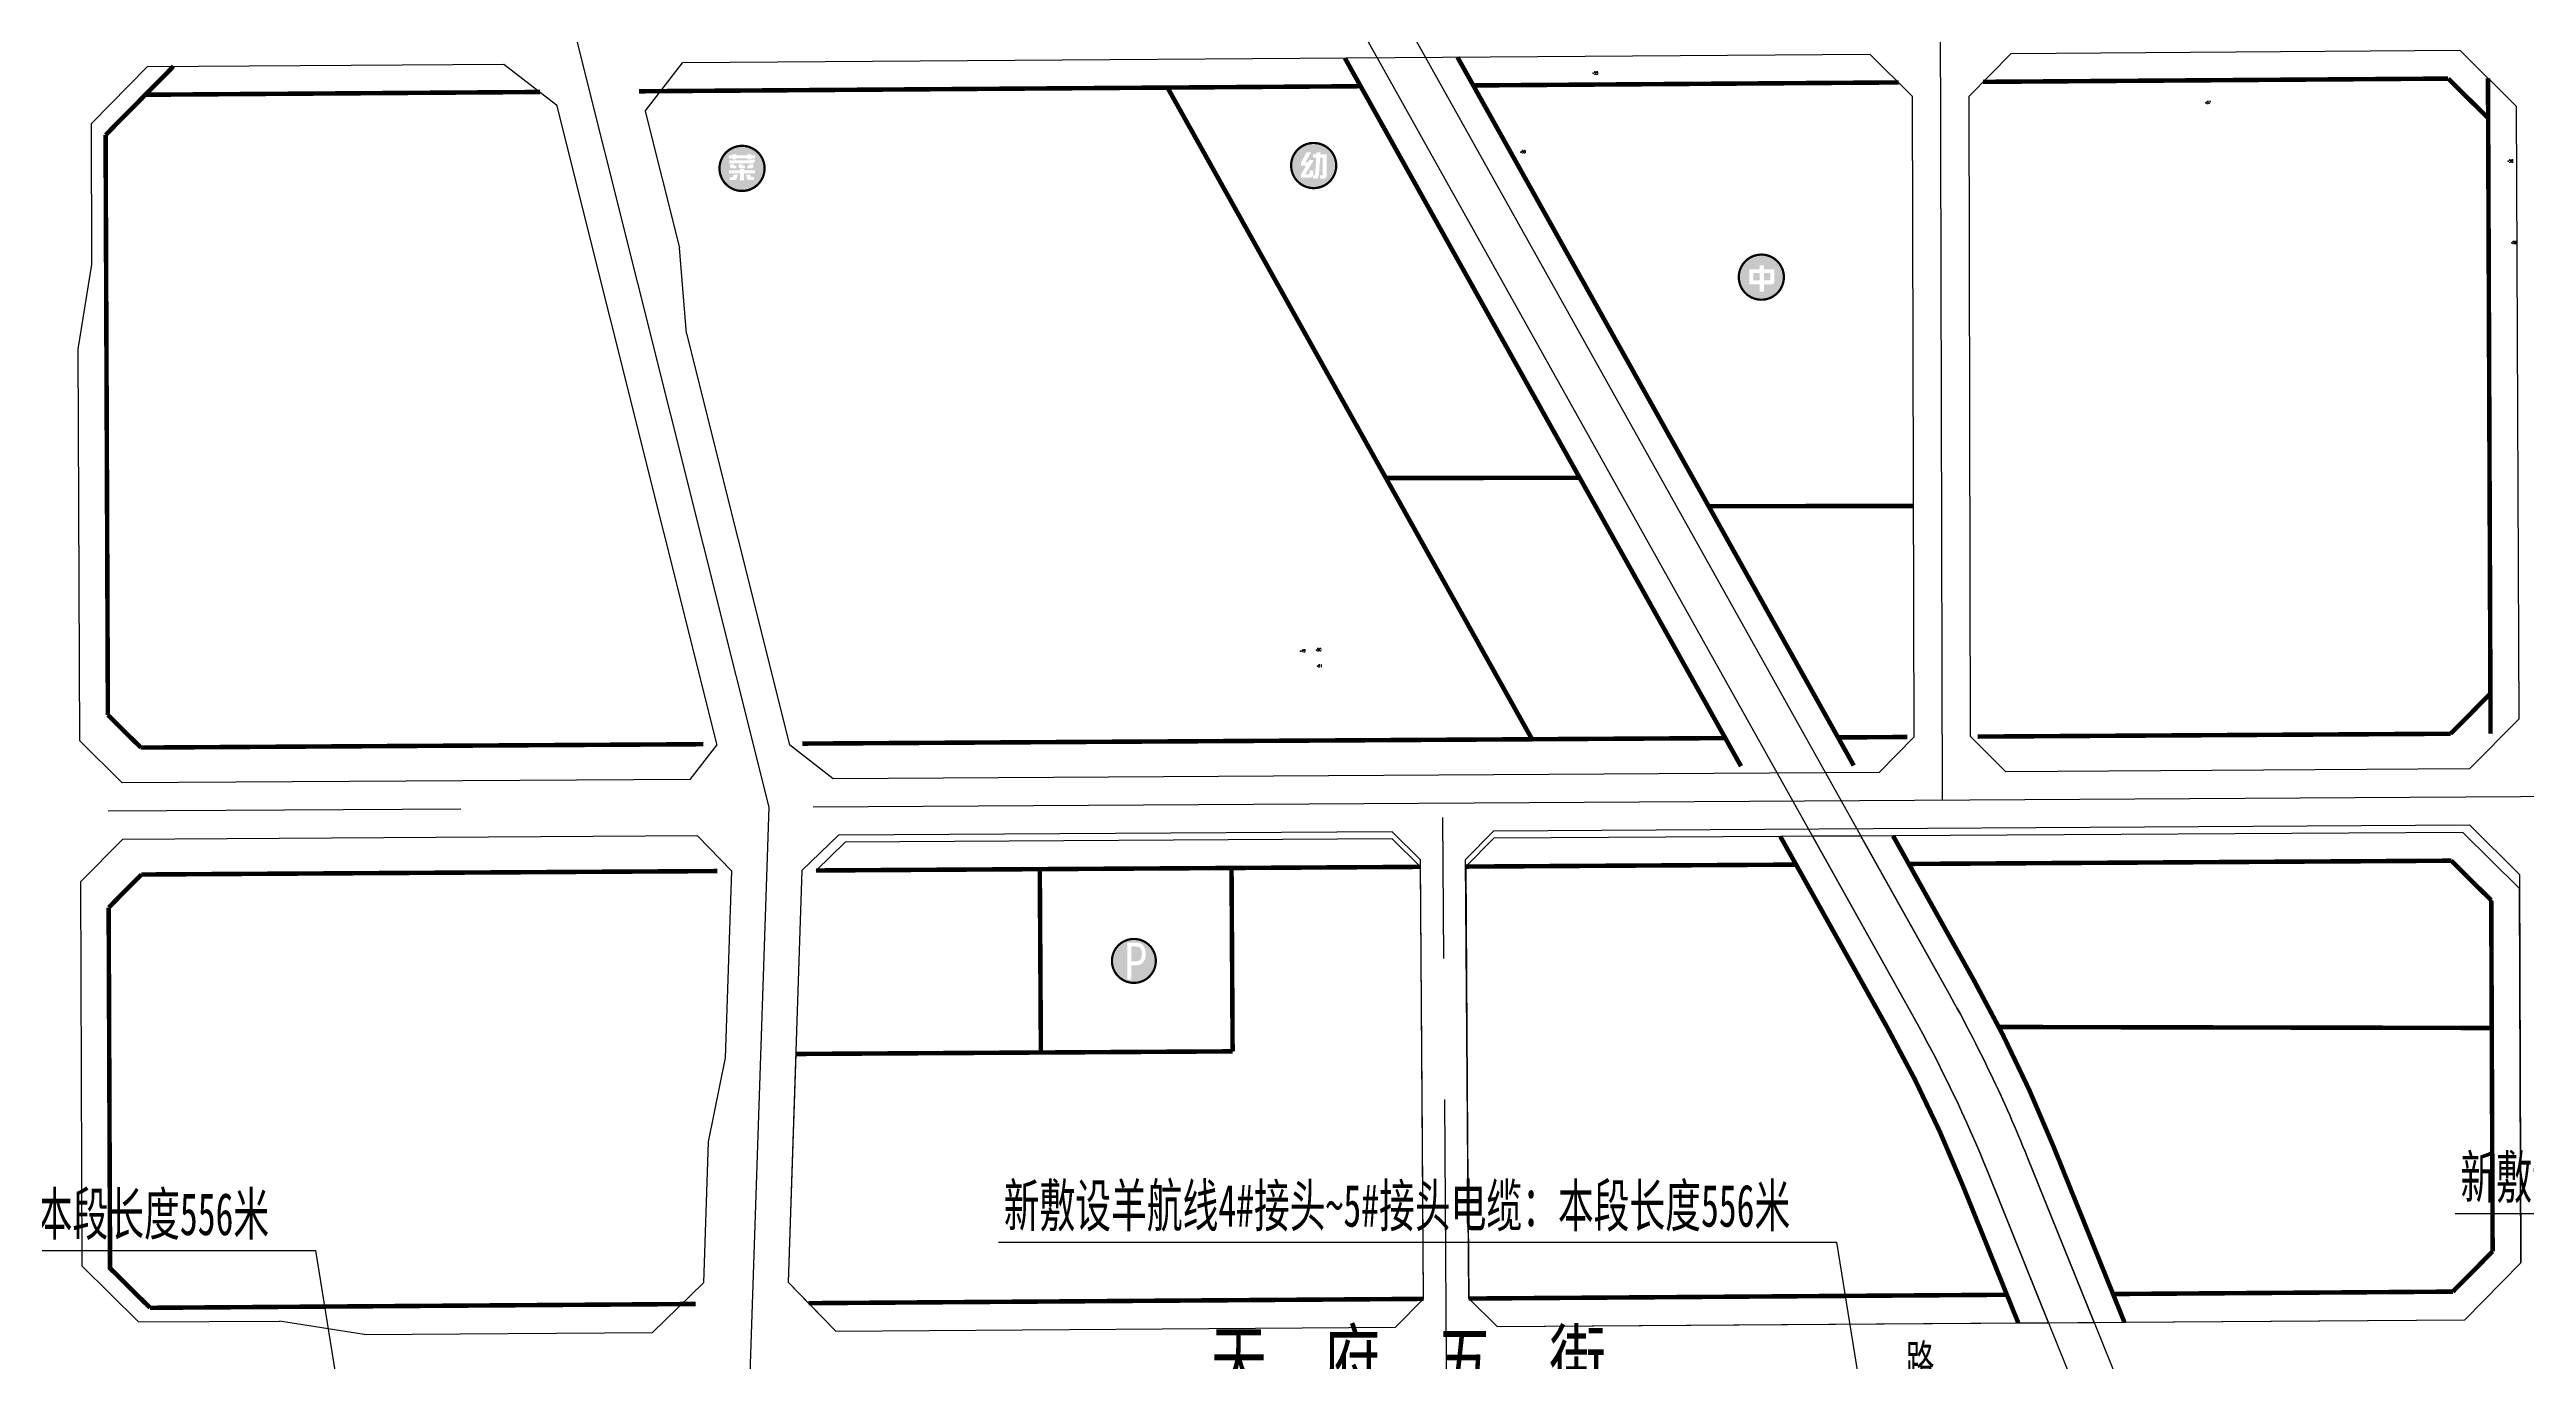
# Model space of a CAD drawing. Header units: inches. Extents: x 14633 to 228805, y -943 to 210487.
# Drawn here: x 216483 to 217361, y 205409 to 205874 of the extents above; entities that cross this region are included whole.
import ezdxf

# ---------------------------------------------------------------- set-up
doc = ezdxf.new("R2010")
doc.units = ezdxf.units.IN
doc.header["$LTSCALE"] = 10
doc.header["$MEASUREMENT"] = 0
doc.linetypes.add('CENTER', pattern=[2, 1.25, -0.25, 0.25, -0.25])
doc.linetypes.add('DASHEDX2', pattern=[1.5, 1, -0.5])
for name, color, linetype in [('0符号', 7, 'Continuous'), ('110kV羊航线现状', 7, 'Continuous'), ('1地块界线', 7, 'DASHEDX2'), ('1河流-岸线', 4, 'Continuous'), ('1道路中线', 7, 'CENTER'), ('1道路名称', 7, 'Continuous'), ('1道路红线', 7, 'Continuous'), ('B-C', 233, 'Continuous'), ('B-C53', 241, 'Continuous'), ('B-E1', 151, 'Continuous'), ('B-G12', 102, 'Continuous'), ('g规划电缆隧道', 1, 'Continuous'), ('ZDH', 1, 'Continuous')]:
    doc.layers.add(name, color=color, linetype=linetype)
doc.styles.add('GTF_XW', font='', dxfattribs={"width": 0.85})
doc.styles.add('HZ', font='rs.shx', dxfattribs={"width": 0.8, "bigfont": 'hztxt.shx'})
doc.styles.add('宋体', font='', dxfattribs={"width": 0.9})
doc.styles.get('GTF_XW').set_extended_font_data('SimSun')
doc.styles.get('宋体').set_extended_font_data('SimSun')

# ---------------------------------------------------------------- blocks, each defined once
blk = doc.blocks.new('R-中学')
h = blk.add_hatch(color=7)
h.paths.add_polyline_path([(2.718849657877058, -2.933914882520639, 0.009785539440899585), (2.831574044750027, -2.825276699566302, 102.191606915449)])
h.paths.add_polyline_path([(0.4527102068932436, 2.096349592213642), (0.4527102068932436, 1.409358771442271), (2.330090294690649, 1.409358771442498), (2.330090294690649, -0.7463710454605916), (2.300478621381558, -0.9536527586243437), (2.220527103447012, -1.107633459831618), (2.084313406225078, -1.211274316413551), (1.894798697046667, -1.26161416103912), (1.782274338471325, -1.267536495700824), (0.4527102068932436, -1.267536495700824), (0.4527102068932436, -2.558605451977996), (-0.3112709644816505, -2.558605451977883), (-0.3112709644816505, -1.26753649570071), (-2.144233542315305, -1.26753649570071), (-2.144233542315305, 1.409358771442385), (-0.3112709644816505, 1.409358771442498), (-0.3112709644816505, 2.096349592213642)], flags=16)
h.paths.add_polyline_path([(1.601643131286664, 0.7223679506711278), (1.601643131286664, -0.40287563507502), (1.58387612730121, -0.4887494876712708), (1.421011924100981, -0.5657398382750216), (0.4527102068932436, -0.5657398382750216), (0.4527102068932436, 0.7223679506711278)], flags=0)
h.paths.add_polyline_path([(-0.3112709644816505, 0.7223679506711278), (-0.3112709644816505, -0.5657398382750216), (-1.41874754624223, -0.5657398382750216), (-1.41874754624223, 0.7223679506711278)], flags=0)
at = {"color": 7, "const_width": 0.4}
blk.add_lwpolyline([(2.831574044750027, -2.825276699566302, 102.191606915449), (2.718849657877058, -2.933914882520639, 0.009785539440899585)], format="xyb", close=True, dxfattribs=at)
blk = doc.blocks.new('R-幼儿园')
h = blk.add_hatch(color=7)
h.paths.add_polyline_path([(0.9123095805590538, 3.894572022253442, 0.0001894239655531841), (0.9093584178905303, 3.895262157430579, 5279.163051416555)])
h.paths.add_polyline_path([(2.32016856565383, -1.834638802811014), (2.290556892344739, -2.027114679320221), (2.204683039748375, -2.172211878534767), (2.0595858405336, -2.266969233123973), (1.858226462031666, -2.314347910418519), (1.094245290656886, -2.320270245080337), (1.094245290656886, -1.733959113560104), (1.485119378337231, -1.733959113560104), (1.618371908228028, -1.692502770927376), (1.618371908228028, 1.369344249234246), (1.150507469944159, 1.369344249234246), (0.9609927607658619, -1.313473352570782), (0.9254587527949525, -1.621434754985557), (0.8751189081694974, -1.873133978112946), (0.8099732268894968, -2.068571021952948), (0.7240993742931323, -2.213668221167381), (0.626380852372904, -2.30250324109511), (0.5079341591361981, -2.335076081734996), (0.4901671551510844, -2.335076081734996), (-0.110949813023808, -2.335076081734996), (-0.110949813023808, -1.784298958185673), (-0.2331301520251827, -1.967569466687792), (-0.4011442114530155, -2.086338025938517), (-0.6025035899546083, -2.133716703233063), (-2.266679629926784, -2.136677870563972), (-2.266679629926784, -1.692502770927376), (-2.222262119963034, -1.526677400396238), (-2.097893092066442, -1.319395687234874), (-1.348717757344502, -0.04017140027917776), (-2.266679629926784, -0.04017140027917776), (-2.266679629926784, 0.4454600419901453), (-2.20153394864667, 0.6438582531611701), (-2.198572781315761, 0.6468194204921929), (-1.262843904748024, 2.319878962456642), (-0.4781345620567663, 2.319878962456642), (-1.484931454566322, 0.5431785639100326), (-1.005222346958817, 0.54317856391026), (-0.7564842911622236, 0.9666254922303779), (0.02822505152903432, 0.9666254922303779), (-1.484931454566322, -1.53259973505817), (-0.8601251477442702, -1.53259973505817), (-0.7357561198459734, -1.431920045807146), (-0.7357561198459734, -0.8456089142869132), (-0.09022164170744418, -0.8456089142869132), (-0.09022164170744418, -1.674735766941922), (-0.110949813023808, -1.784298958185673), (0.06672022683085288, -1.754687284876582), (0.1585164140891493, -1.698425105589195), (0.2295844300309682, -1.535560902388966), (0.2769631073255141, -1.263133507945213), (0.2858466093182415, -1.180220822679757), (0.4487108125183568, 1.369344249234246), (-0.110949813023808, 1.369344249234246), (-0.110949813023808, 1.973422384740047), (0.4842448204892662, 1.973422384740047), (0.5108953264674483, 2.340607133772892), (1.218614318555069, 2.340607133772892), (1.191963812576887, 1.973422384740047), (2.32016856565383, 1.973422384740047)], flags=16)
at = {"color": 7, "const_width": 0.4}
blk.add_lwpolyline([(0.9093584178905303, 3.895262157430579, 5279.163051416555), (0.9123095805590538, 3.894572022253442, 0.0001894239655531841)], format="xyb", close=True, dxfattribs=at)
blk = doc.blocks.new('R-农贸市场')
h = blk.add_hatch(color=7)
h.paths.add_polyline_path([(2.718849657875694, -2.933914882519161, 0.009785539440899587), (2.831574044748663, -2.825276699564938, 102.1916069154491)])
h.paths.add_polyline_path([(0.9390161916741135, 2.336235273533816), (0.9390161916741135, 2.516866480719386), (1.661541020416394, 2.5168664807195), (1.661541020416394, 2.33623527353393), (2.3041143312239, 2.33623527353393), (2.3041143312239, 1.767691145999038), (1.661541020416394, 1.767691145999038), (1.661541020416394, 1.587059938813468), (0.9390161916741135, 1.587059938813468), (0.9390161916741135, 1.767691145999038), (-1.015354246726929, 1.767691145999038), (-1.015354246726929, 1.587059938813582), (-1.740840242800004, 1.587059938813582), (-1.740840242800004, 1.767691145999038), (-2.324190206989442, 1.767691145999038), (-2.324190206989442, 2.336235273534044), (-1.740840242800004, 2.336235273534044), (-1.740840242800004, 2.516866480719614), (-1.015354246726929, 2.5168664807195), (-1.015354246726929, 2.336235273533816)], flags=16)
h.paths.add_polyline_path([(1.383191291310709, 1.427156902944375), (1.575667167819915, 1.495263751555399), (1.60527884112912, 1.530797759526308), (2.3041143312239, 1.530797759526308), (2.265619155922195, 1.287982038391533), (2.188628805318444, 1.104389663875168), (2.114599622045603, 1.018515811278689), (1.951735418845487, 0.926719624020393), (1.732609036357985, 0.8882244487185744), (-2.262005693040237, 0.8852632813876653), (-2.262005693040237, 1.427156902944375)], flags=16)
h.paths.add_polyline_path([(0.09508350236455954, 0.698709739540277), (0.09508350236455954, 0.5802630463039122), (0.213530195601038, 0.4973503610384569), (0.515569263353882, 0.4973503610384569), (0.515569263353882, 0.01764125343095202), (-0.1891885614031708, 0.01764125343083833), (-0.4260819478757867, 0.05021409407083866), (-0.5682179797593108, 0.1449714486599305), (-0.6126354897230613, 0.295990982536523), (-0.6126354897230613, 0.698709739540277)], flags=16)
h.paths.add_polyline_path([(-1.415111836399774, 0.698709739540277), (-1.415111836399774, 0.5802630463039122), (-1.296665143163409, 0.4973503610384569), (-1.015354246726929, 0.4973503610384569), (-1.015354246726929, 0.01764125343095202), (-1.699383900167732, 0.01764125343095202), (-1.936277286640006, 0.05021409407083866), (-2.078413318523758, 0.1449714486600442), (-2.122830828487508, 0.295990982536523), (-2.122830828487508, 0.698709739540277)], flags=16)
h.paths.add_polyline_path([(0.9182880203577497, 0.4973503610384569), (1.217365920779798, 0.4973503610384569), (1.321006777361617, 0.5802630463039122), (1.321006777361617, 0.698709739540277), (2.025764602118329, 0.698709739540277), (2.025764602118329, 0.295990982536523), (1.978385924823783, 0.1420102813292488), (1.833288725609123, 0.04725292674004322), (1.605278841129461, 0.01764125343083833), (0.9182880203577497, 0.01764125343095202)], flags=16)
h.paths.add_polyline_path([(0.3527050601538804, -0.08599960315098087), (0.3527050601537667, -0.3258541569547333), (2.286347327238445, -0.3258541569547333), (2.286347327238445, -0.8884759498276935), (0.3527050601537667, -0.8884759498276935), (0.3527050601538804, -2.117360392155661), (-0.3698197685883997, -2.117360392155661), (-0.3698197685883997, -0.8884759498276935), (-2.303462035672965, -0.8884759498276935), (-2.303462035672965, -0.3258541569547333), (-0.3698197685883997, -0.3258541569547333), (-0.3698197685883997, -0.08599960315098087)], flags=16)
h.paths.add_polyline_path([(-0.7162763463048805, -1.110563499645991), (-0.9768590714251104, -1.830127161057476), (-1.08049992800693, -1.972263192941114), (-1.252247633199886, -2.055175878206569), (-1.477296350348411, -2.081826384184751), (-2.1850153424366, -2.081826384184751), (-2.1850153424366, -1.554738599282587), (-1.740840242800004, -1.554738599282587), (-1.628315884225458, -1.483670583340995), (-1.477296350348979, -1.110563499645991)], flags=16)
h.paths.add_polyline_path([(0.6754722992230882, -1.110563499645991), (1.439453470598096, -1.110563499645991), (1.543094327179915, -1.394835563413494), (1.667463355078212, -1.531049260635427), (1.70299736304969, -1.534010427966336), (2.126444291369353, -1.534010427966223), (2.126444291369353, -2.081826384184751), (1.341734948677868, -2.081826384184751), (1.131492068183206, -2.046292376213728), (0.9804725343069549, -1.936729184970091), (0.8975598490413859, -1.776826149100657)], flags=16)
at = {"color": 7, "const_width": 0.4}
blk.add_lwpolyline([(2.831574044748663, -2.825276699564938, 102.191606915449), (2.718849657875694, -2.933914882519161, 0.009785539440899585)], format="xyb", close=True, dxfattribs=at)
blk = doc.blocks.new('S3-机动车停车场库用地')
h = blk.add_hatch(color=7)
h.paths.add_polyline_path([(2.646575367788955, -2.855923583991739, 0.009785539440899585), (2.75630323920052, -2.75017329427817, 102.191606915449)])
h.paths.add_polyline_path([(0.8575849172051448, -0.7157003816864744), (0.5016531788074872, -0.7597681207276992), (-0.4610574279099637, -0.7597681207276992), (-0.4610574279099637, -3.346205419756984), (-1.139022643906515, -3.346205419756984), (-1.139022643906515, 3.25378595797838), (0.4643650919275615, 3.25378595797838), (0.8202968303255602, 3.223277523256797), (1.135550655764519, 3.124972566937458), (1.410126568243186, 2.965650741178365), (1.644024567762926, 2.738532393819924), (1.664363524242617, 2.71480361125964), (1.854193784721474, 2.419888742300031), (1.989786827920398, 2.077516308221902), (2.071142653841093, 1.687686309023661), (2.098261262480264, 1.247008918624488), (2.071142653841093, 0.8097213543060207), (1.989786827920398, 0.4165015290287784), (1.85419378472136, 0.07412909494883024), (1.667753350323324, -0.2173959479283667), (1.664363524242503, -0.2207857740090731), (1.437245176883948, -0.4479041213676282), (1.169448916565102, -0.6106157732073143)], flags=16)
h.paths.add_polyline_path([(0.6440258741662319, -0.03095551353021619), (0.2779246575282741, -0.06485377432909445), (-0.4610574279099637, -0.06485377432909445), (-0.4610574279099637, 2.558871611579775), (0.2779246575278194, 2.558871611579775), (0.57283952648595, 2.538532655100425), (0.888093351925022, 2.447007350941021), (1.142330307924226, 2.287685525181928), (1.281313177204083, 2.084295960381723), (1.38639778568313, 1.728364221984179), (1.420296046483713, 1.247008918624488), (1.393177437842837, 0.8300603107870757), (1.301652133683319, 0.457179441987364), (1.142330307924226, 0.2063323120688665), (0.9457203952856617, 0.07412909494883024)], flags=0)
at = {"color": 7, "const_width": 0.3893669309841863}
blk.add_lwpolyline([(2.75630323920052, -2.75017329427817, 102.191606915449), (2.646575367788955, -2.855923583991739, 0.009785539440899585)], format="xyb", close=True, dxfattribs=at)

msp = doc.modelspace()

# ---------------------------------------------------------------- linework, layer by layer
at = {"layer": '110kV羊航线现状', "color": 0}
for p, q in [((217336.1809896978, 205461.7661702016), (217633.3752788688, 205461.7661702016)), ((216280.0650066007, 205448.6991789026), (216577.2592957717, 205448.6991789026)), ((216577.2592957717, 205448.6991789026), (216588.7031919484, 205378.1920677031, 0.107)), ((216819.527214934, 205451.6794803075), (217116.721504105, 205451.6794803075)), ((217116.721504105, 205451.6794803075), (217128.1654002817, 205381.172369108, 0.1070000000000001))]:
    msp.add_line(p, q, dxfattribs=at)
at = {"layer": '1地块界线', "color": 8, "ltscale": 20, "const_width": 1.6, "flags": 128}
for points in [[(216526.9329628607, 205868.452906785), (216502.8655595108, 205844.1196635336)], [(216942.3941336022, 205871.3701111836), (217082.880787533, 205620.3718298141)], [(216982.346523633, 205871.650641101), (217122.8564890321, 205620.6107106616)], [(216516.9727964152, 205858.3827239148), (216656.9080891395, 205859.3652943214)], [(216947.969476238, 205861.4090125278), (216692.0530588285, 205859.6120684302)], [(216879.4796647566, 205860.9281040979), (217008.7724557086, 205629.9291628148)], [(217138.7396221437, 205862.7485252138), (216987.9218662688, 205861.6895424453)], [(217168.7388828281, 205862.9590879726), (217333.6735611393, 205864.1171964078)], [(217347.8497251817, 205850.0959285517), (217333.6735611393, 205864.1171964078)], [(217347.793722903, 205864.2164045664), (217348.7148576158, 205631.9604868931)], [(216503.6808677989, 205638.5390015556), (216502.8655595108, 205844.1196635336)], [(217025.6615066398, 205722.6017624344), (216956.943874238, 205722.5278866861)], [(217144.1176775964, 205712.6171590286), (217071.4031651787, 205712.5389863846)], [(217334.5587962458, 205631.8759483419), (217348.6587134352, 205646.1167422332)], [(216515.3546804737, 205626.9806703087), (216503.6808677989, 205638.5390015556)], [(216714.8787487366, 205628.1729565407), (216515.3546804737, 205626.9806703087)], [(217077.3022297071, 205630.338672839), (216750.0252697842, 205628.3829798904)], [(217166.8235921199, 205630.873621273), (217334.5587962458, 205631.8759483419)], [(216969.2339863185, 205584.6920912819), (216754.8287217615, 205583.4108802119)], [(216834.5763236686, 205518.8862635497), (216834.1879132772, 205583.8851030575)], [(216902.5751096153, 205519.2926005745), (216902.1866992239, 205584.2914400823)], [(217102.4057399235, 205585.4878792272), (216985.2337093393, 205584.7877000455)], [(217334.7656850401, 205586.8763812052), (217142.3814414226, 205585.7267600746)], [(217348.9493627858, 205572.8330151414), (217334.7656850401, 205586.8763812052)], [(216515.5615653284, 205581.9811031485), (216503.9516731223, 205570.2552143596)], [(216719.8254147361, 205583.2017126593), (216515.5615653284, 205581.9811031485)], [(216503.9516731223, 205570.2552143596), (216504.4586893771, 205442.4106446262), (216518.6348889805, 205428.3892512264)], [(217348.9493627858, 205572.8330151414), (217349.44298012, 205448.3833601886)], [(217174.3370978533, 205527.9267187021), (217349.1288391661, 205527.5838473107)], [(216902.5751096153, 205519.2926005745), (216747.6468270995, 205518.3668032018)], [(217335.3358258705, 205434.1204066018), (217349.44298012, 205448.3833601886)], [(217214.8179630595, 205433.2746789112), (217335.3358258705, 205434.1204066018)], [(216518.6348889805, 205428.3892512264), (216712.1579536753, 205429.7472890373)], [(216752.1611101927, 205430.02800906), (216970.3085777821, 205431.5588473081)], [(216986.3081838402, 205431.6711236924), (217177.177967894, 205433.0105422476)]]:
    msp.add_lwpolyline(points, dxfattribs=at)
at = {"layer": '1地块界线', "color": 8, "ltscale": 20, "const_width": 1.6}
msp.add_lwpolyline([(217141.824038463, 205630.724232661), (217117.2779312062, 205630.5775536864)], dxfattribs=at)
at = {"layer": '1地块界线', "color": 8, "ltscale": 20, "const_width": 1.6, "flags": 128}
for points in [[(217096.8271820977, 205595.454722252), (217134.8653431063, 205527.4944372535, -0.03161812095711173), (217161.2198716379, 205472.5234644552), (217181.2053562877, 205423.0385580116)], [(217136.8028835968, 205595.6936030995), (217165.4068077076, 205544.5888497911, -0.03161812095710967), (217193.6730636974, 205485.6303452873), (217218.8453514533, 205423.3026946752)]]:
    msp.add_lwpolyline(points, format="xyb", dxfattribs=at)
at = {"layer": '1河流-岸线', "color": 8, "linetype": 'DASHEDX2', "ltscale": 6}
for points in [[(216937.0830919236, 205901.3335270245), (216953.8091021825, 205871.4502625885)], [(216937.0830919236, 205901.3335270245), (216953.8091021825, 205871.4502625885)], [(216954.2055447939, 205901.453754132), (216970.9315550528, 205871.570489696)], [(216954.2055447939, 205901.453754132), (216970.9315550528, 205871.570489696)], [(217095.6970559892, 205617.9483707286), (217106.8541716409, 205598.014684679)], [(217112.8294994888, 205618.0507482347), (217123.9866151405, 205598.117062185)], [(217191.9596406207, 205423.1140256298), (217204.0418147358, 205393.1980508014)], [(217208.0910671203, 205423.2272270571), (217220.1732417838, 205393.3112508705)]]:
    msp.add_lwpolyline(points, dxfattribs=at)
at = {"layer": '1河流-岸线', "color": 8}
for points in [[(216953.8091021825, 205871.4502625885), (217095.6970559892, 205617.9483707286)], [(216970.9315550528, 205871.570489696), (217112.8294994888, 205618.0507482347)]]:
    msp.add_lwpolyline(points, dxfattribs=at)
for points in [[(217106.8541716409, 205598.014684679), (217143.5914758496, 205532.3785551214, -0.03161812095711134), (217170.4922122264, 205476.26828755), (217191.9596406207, 205423.1140256298)], [(217123.9866151405, 205598.117062185), (217156.6806749644, 205539.7047319232, -0.03161812095711039), (217184.400723109, 205481.8855221924), (217208.0910671203, 205423.227227057)]]:
    msp.add_lwpolyline(points, format="xyb", dxfattribs=at)
at = {"layer": '1道路中线', "color": 8, "ltscale": 50}
msp.add_line((217378.8036152917, 205609.6399382306), (216478.8166302185, 205604.26192995), dxfattribs=at)
at = {"layer": '1道路中线', "color": 8, "linetype": 'CENTER', "ltscale": 20}
msp.add_line((216979.5670792664, 205252.245816687), (216977.0759609773, 205607.239353903), dxfattribs=at)
at = {"layer": '1道路中线', "color": 8, "ltscale": 50}
for points in [[(216668.2231892595, 205884.4453583629), (216738.0850924673, 205605.8112278399)], [(217154.3804945562, 205608.2988639465), (217153.6762752823, 205887.8539731867)], [(216738.0850924673, 205605.8112278399), (216716.6608369743, 204969.7479089211), (216699.5153833921, 204460.7176598458)]]:
    msp.add_lwpolyline(points, dxfattribs=at)
at = {"layer": '1道路红线', "color": 8}
msp.add_line((217358.9129997022, 205582.0206231874), (217359.4592953265, 205444.2898401606), dxfattribs=at)
for points in [[(217178.7135467905, 205873.029372773), (217337.7543561271, 205874.1460967071)], [(217357.833183157, 205854.2866829134), (217337.7543561271, 205874.1460967071)], [(216517.7693365516, 205868.388563417), (216497.8491465441, 205848.248292051)], [(216517.7693365516, 205868.388563417), (216644.1137165973, 205869.2757037978), (216662.7613752225, 205854.8313899292), (216719.6738346297, 205627.8442493745)], [(216694.2436351875, 205852.6232375408), (216707.4871706886, 205869.720687185)], [(217128.7145764027, 205872.6783798102), (216707.4871706886, 205869.720687185)], [(217143.7519925951, 205857.7837488875), (217128.7145764027, 205872.6783798102)], [(217178.7135467905, 205873.029372773), (217163.751702501, 205857.9240986803)], [(217144.3239342801, 205630.7390964933), (217143.7519925951, 205857.7837488875)], [(217164.323696679, 205630.8586080969), (217163.751702501, 205857.9240986803)], [(216498.0474389975, 205798.2486852515), (216497.8491465441, 205848.248292051)], [(216694.2436351875, 205852.6232375408), (216706.4037297991, 205804.1244530299)], [(217357.833183157, 205854.2866829134), (217358.6948691487, 205637.0202310281)], [(216708.8499081151, 205773.8091728622), (216706.4037297991, 205804.1244530299)], [(216493.1664537896, 205768.2290919265), (216498.0474389975, 205798.2486852515)], [(216708.8499081151, 205773.8091728622), (216745.4091179263, 205627.9980344502)], [(216493.7172261383, 205629.3513867717), (216493.1664537896, 205768.2290919265)], [(217341.2645866265, 205619.4157966305), (217358.6948691487, 205637.0202310281)], [(216508.7764460684, 205614.4411378991), (216493.7172261383, 205629.3513867717)], [(217131.855645744, 205618.1644418478), (217144.3239342801, 205630.7390964933)], [(217176.8549617997, 205618.4333420635), (217164.323696679, 205630.8586080969)], [(216710.2140814541, 205615.6448589407), (216719.6738346297, 205627.8442493745)], [(216760.9489184076, 205615.9480326285), (216745.4091179263, 205627.9980344502)], [(217341.2645866265, 205619.4157966305), (217176.8549617997, 205618.4333420635)], [(216710.2140814541, 205615.6448589407), (216508.7764460684, 205614.4411378991)], [(217131.855645744, 205618.1644418478), (216760.9489184076, 205615.9480326285)], [(216508.8557632099, 205594.4412547898), (216493.9155187518, 205579.3517395827)], [(216712.7388093931, 205595.6595887533), (216508.8557632099, 205594.4412547898)], [(216712.7388093931, 205595.6595887533), (216724.8177925658, 205583.2413677591)], [(216762.7575762362, 205595.9584834559), (216749.837005752, 205583.3908738497)], [(216959.1464499382, 205597.1320348589), (216762.7575762362, 205595.9584834559)], [(216959.1464499382, 205597.1320348589), (216969.2164432969, 205587.1920365115)], [(216995.1458158845, 205597.3471545122), (216985.2161663177, 205587.2876452751)], [(217341.3439006571, 205599.4159135026), (216995.1458158845, 205597.3471545122)], [(217341.3439006571, 205599.4159135026), (217358.9129997022, 205582.0206231874)], [(216970.3085777821, 205431.5588473081), (216969.2164432969, 205587.1920365115)], [(216986.3081838402, 205431.6711236924), (216985.2161663177, 205587.2876452751)], [(216493.9155187518, 205579.3517395827), (216494.4554015281, 205443.2198491722)], [(216724.8177925658, 205583.2413677591), (216722.5879108822, 205517.0385564223)], [(216749.837005752, 205583.3908738497), (216744.9217749581, 205437.4629085547)], [(216722.5879108822, 205517.0385564223), (216716.5808399884, 205487.223877164)], [(216716.5808399884, 205487.223877164), (216714.8976653655, 205437.252215963)], [(217339.5390643562, 205424.1496227434), (217359.4592524058, 205444.2898092449)], [(216514.534226082, 205423.3603519328), (216494.4554015281, 205443.2198491722)], [(216714.8976653655, 205437.252215963), (216696.8089851214, 205419.6393322473)], [(216744.9217749581, 205437.4629085547), (216761.832232966, 205420.0956294297)], [(216970.3085777821, 205431.5588473081), (216960.3789958917, 205421.4889207757)], [(216986.3081838402, 205431.6711236924), (216996.3781095224, 205421.7415426404)], [(216514.534226082, 205423.3603519328), (216564.5329950134, 205423.7112156338)], [(216594.5673427425, 205418.9218569612), (216564.5329950135, 205423.7112156338)], [(216594.5673427424, 205418.9218569612), (216696.8089851214, 205419.6393322473)], [(216761.832232966, 205420.0956294297), (216960.3789958917, 205421.4889207757)], [(216996.3781095224, 205421.7415426404), (217339.5390978625, 205424.1496566196)]]:
    msp.add_lwpolyline(points, dxfattribs=at)
at = {"layer": 'B-C', "color": 8}
msp.add_lwpolyline([(216969.9107051402, 205488.2571651281), (216969.2339863185, 205584.6920912819), (216902.1866992239, 205584.2914400823), (216902.5751096153, 205519.2926005745), (216747.6468270995, 205518.3668032018), (216746.6990484905, 205490.2282661203), (216744.9217749581, 205437.4629085547), (216752.1611101927, 205430.02800906), (216970.3085777821, 205431.5588473081)], close=True, dxfattribs=at)
for points in [[(217161.2198716379, 205472.5234644551, 0.03161812095714515), (217134.8653431063, 205527.4944372535), (217102.4057399235, 205585.4878792272), (216985.2337093393, 205584.7877000455), (216985.9120906527, 205488.1158627098), (216986.3081838401, 205431.6711236924), (217177.177967894, 205433.0105422476)], [(217349.1288391661, 205527.5838473107), (217174.3370978533, 205527.9267187021, -0.02247830296203559), (217193.6730636974, 205485.6303452873), (217214.8179630595, 205433.2746789112), (217335.3358258705, 205434.1204066018), (217349.44298012, 205448.3833601886)]]:
    msp.add_lwpolyline(points, format="xyb", close=True, dxfattribs=at)
at = {"layer": 'B-C53', "color": 8}
msp.add_lwpolyline([(217348.9493627858, 205572.8330151414), (217334.7656850401, 205586.8763812052), (217142.3814414226, 205585.7267600746), (217165.4068077076, 205544.5888497911, -0.009133326741547734), (217174.3370978533, 205527.9267187021), (217349.1288391661, 205527.5838473107)], format="xyb", close=True, dxfattribs=at)
at = {"layer": 'B-E1', "color": 8}
msp.add_lwpolyline([(217156.6806749644, 205539.7047319232), (217125.381254597, 205595.6253514288), (217108.2488110974, 205595.5229739228), (217143.5914758496, 205532.3785551214, -0.03161812095711134), (217170.4922122264, 205476.26828755), (217191.9596406207, 205423.1140256298), (217208.0910671203, 205423.2272270571), (217184.400723109, 205481.8855221924, 0.0316181209571112)], format="xyb", close=True, dxfattribs=at)
at = {"layer": 'B-G12', "color": 8}
for points in [[(216959.1639929217, 205594.6320950545), (216765.1733066887, 205593.4728743833), (216754.8287217615, 205583.4108802119), (216969.2339863185, 205584.6920912819)], [(217096.8271820977, 205595.454722252), (216995.163358868, 205594.8472147078), (216985.2337093012, 205584.7877054707), (217102.4057399235, 205585.4878792272)], [(217358.9328315385, 205577.0206667212), (217338.8538783483, 205596.9009893627), (217136.8028835968, 205595.6936030995), (217142.3814414226, 205585.7267600746), (217334.7656850401, 205586.8763812052), (217348.9493627858, 205572.8330151414), (217349.44298012, 205448.3833601886), (217335.3358258705, 205434.1204066018), (217214.8179630595, 205433.2746789112), (217218.8453514533, 205423.3026946752), (217339.5390978625, 205424.1496566196), (217359.4592952772, 205444.2898525898)], [(216970.3085777821, 205431.5588473081), (216752.1611101927, 205430.02800906), (216761.832232966, 205420.0956294297), (216960.3789958917, 205421.4889207757)], [(217177.177967894, 205433.0105422476), (216986.3081838402, 205431.6711236924), (216996.3781095224, 205421.7415426404), (217181.2053562877, 205423.0385580116)]]:
    msp.add_lwpolyline(points, close=True, dxfattribs=at)
for points in [[(217170.4922122264, 205476.26828755, 0.03161812095711134), (217143.5914758496, 205532.3785551214), (217108.2488110974, 205595.5229739228), (217096.8271820977, 205595.454722252), (217134.8653431063, 205527.4944372535, -0.03161812095714515), (217161.2198716379, 205472.5234644551), (217181.2053562877, 205423.0385580116), (217191.9596406207, 205423.1140256298)], [(217193.6730636974, 205485.6303452873, 0.03161812095710967), (217165.4068077076, 205544.5888497911), (217136.8028835968, 205595.6936030995), (217125.381254597, 205595.6253514288), (217156.6806749644, 205539.7047319232, -0.0316181209571112), (217184.400723109, 205481.8855221924), (217208.0910671203, 205423.227227057), (217218.8453514533, 205423.3026946752)]]:
    msp.add_lwpolyline(points, format="xyb", close=True, dxfattribs=at)
at = {"layer": 'g规划电缆隧道', "color": 8, "const_width": 10}
msp.add_lwpolyline([(217347.5393704407, 205928.3798762957), (217347.7389305524, 205878.0606541398)], dxfattribs=at)
at = {"layer": 'ZDH', "color": 8, "linetype": 'Continuous'}
for p in [(217030.4726, 205865.983, 485.2523), (217247.7238, 205855.5362, 485.7182), (217004.7963, 205838.0777, 484.4251), (217355.0021, 205834.7949, 488.6678), (217356.2056, 205805.855, 487.2689), (216926.6816, 205661.1588, 483.18), (216932.2755, 205661.5496, 483.1901), (216932.6547, 205655.8535, 483.1764)]:
    msp.add_point(p, dxfattribs=at)

# ---------------------------------------------------------------- block references
at = {"layer": '0符号', "color": 8, "xscale": 2.000000000000012, "yscale": 2, "zscale": 2, "rotation": 359.9999938593331}
msp.add_blockref('R-农贸市场', (216728.584592261, 205832.2793873606), dxfattribs=at)
at = {"layer": '0符号', "color": 8, "xscale": 2, "yscale": 2, "zscale": 2}
for name, p in [('R-幼儿园', (216931.3216681292, 205833.2898347387)), ('R-中学', (217090.0894685187, 205793.7275899195)), ('S3-机动车停车场库用地', (216867.5564118737, 205551.3538956615))]:
    msp.add_blockref(name, p, dxfattribs=at)

# ---------------------------------------------------------------- texts
at = {"color": 0, "style": 'GTF_XW', "width": 0.62}
for s, height, p in [('新敷设羊航线3#接头~4#接头电缆：本段长度556米', 15, (217338.04450067, 205467.2171133763, -0.13375)), ('新敷设羊航线5#接头~6#接头电缆：本段长度556米', 15, (216281.9285175729, 205454.1501220773, -0.13375)), ('新敷设羊航线4#接头~5#接头电缆：本段长度556米', 15, (216821.3907259063, 205457.1304234822, -0.1337499999999999)), ('路', 12, (217141.3325072123, 205403.2541513747))]:
    msp.add_text(s, height=height, dxfattribs=at).set_placement(p)
at = {"layer": '1道路名称', "color": 8, "linetype": 'Continuous', "style": '宋体', "width": 0.7}
msp.add_text('天  府  五  街', height=21, dxfattribs=at).set_placement((216894.7397921533, 205398.9191520583, 731.8779000000001))
at = {"layer": 'ZDH', "color": 8, "linetype": 'Continuous', "style": 'HZ', "width": 0.8}
for s, p in [('55', (217030.7226, 205865.608, 485.2523)), ('57', (217247.9738, 205855.1612, 485.7182)), ('56', (217005.0463, 205837.7027, 484.4251)), ('58', (217355.2521, 205834.4199, 488.6678)), ('59', (217356.4556, 205805.48, 487.2689)), ('49', (216926.9316, 205660.7838, 483.18)), ('50', (216932.5255, 205661.1746, 483.1901)), ('51', (216932.9047, 205655.4785, 483.1764))]:
    msp.add_text(s, height=1, dxfattribs=at).set_placement(p)

doc.saveas('drawing.dxf')
